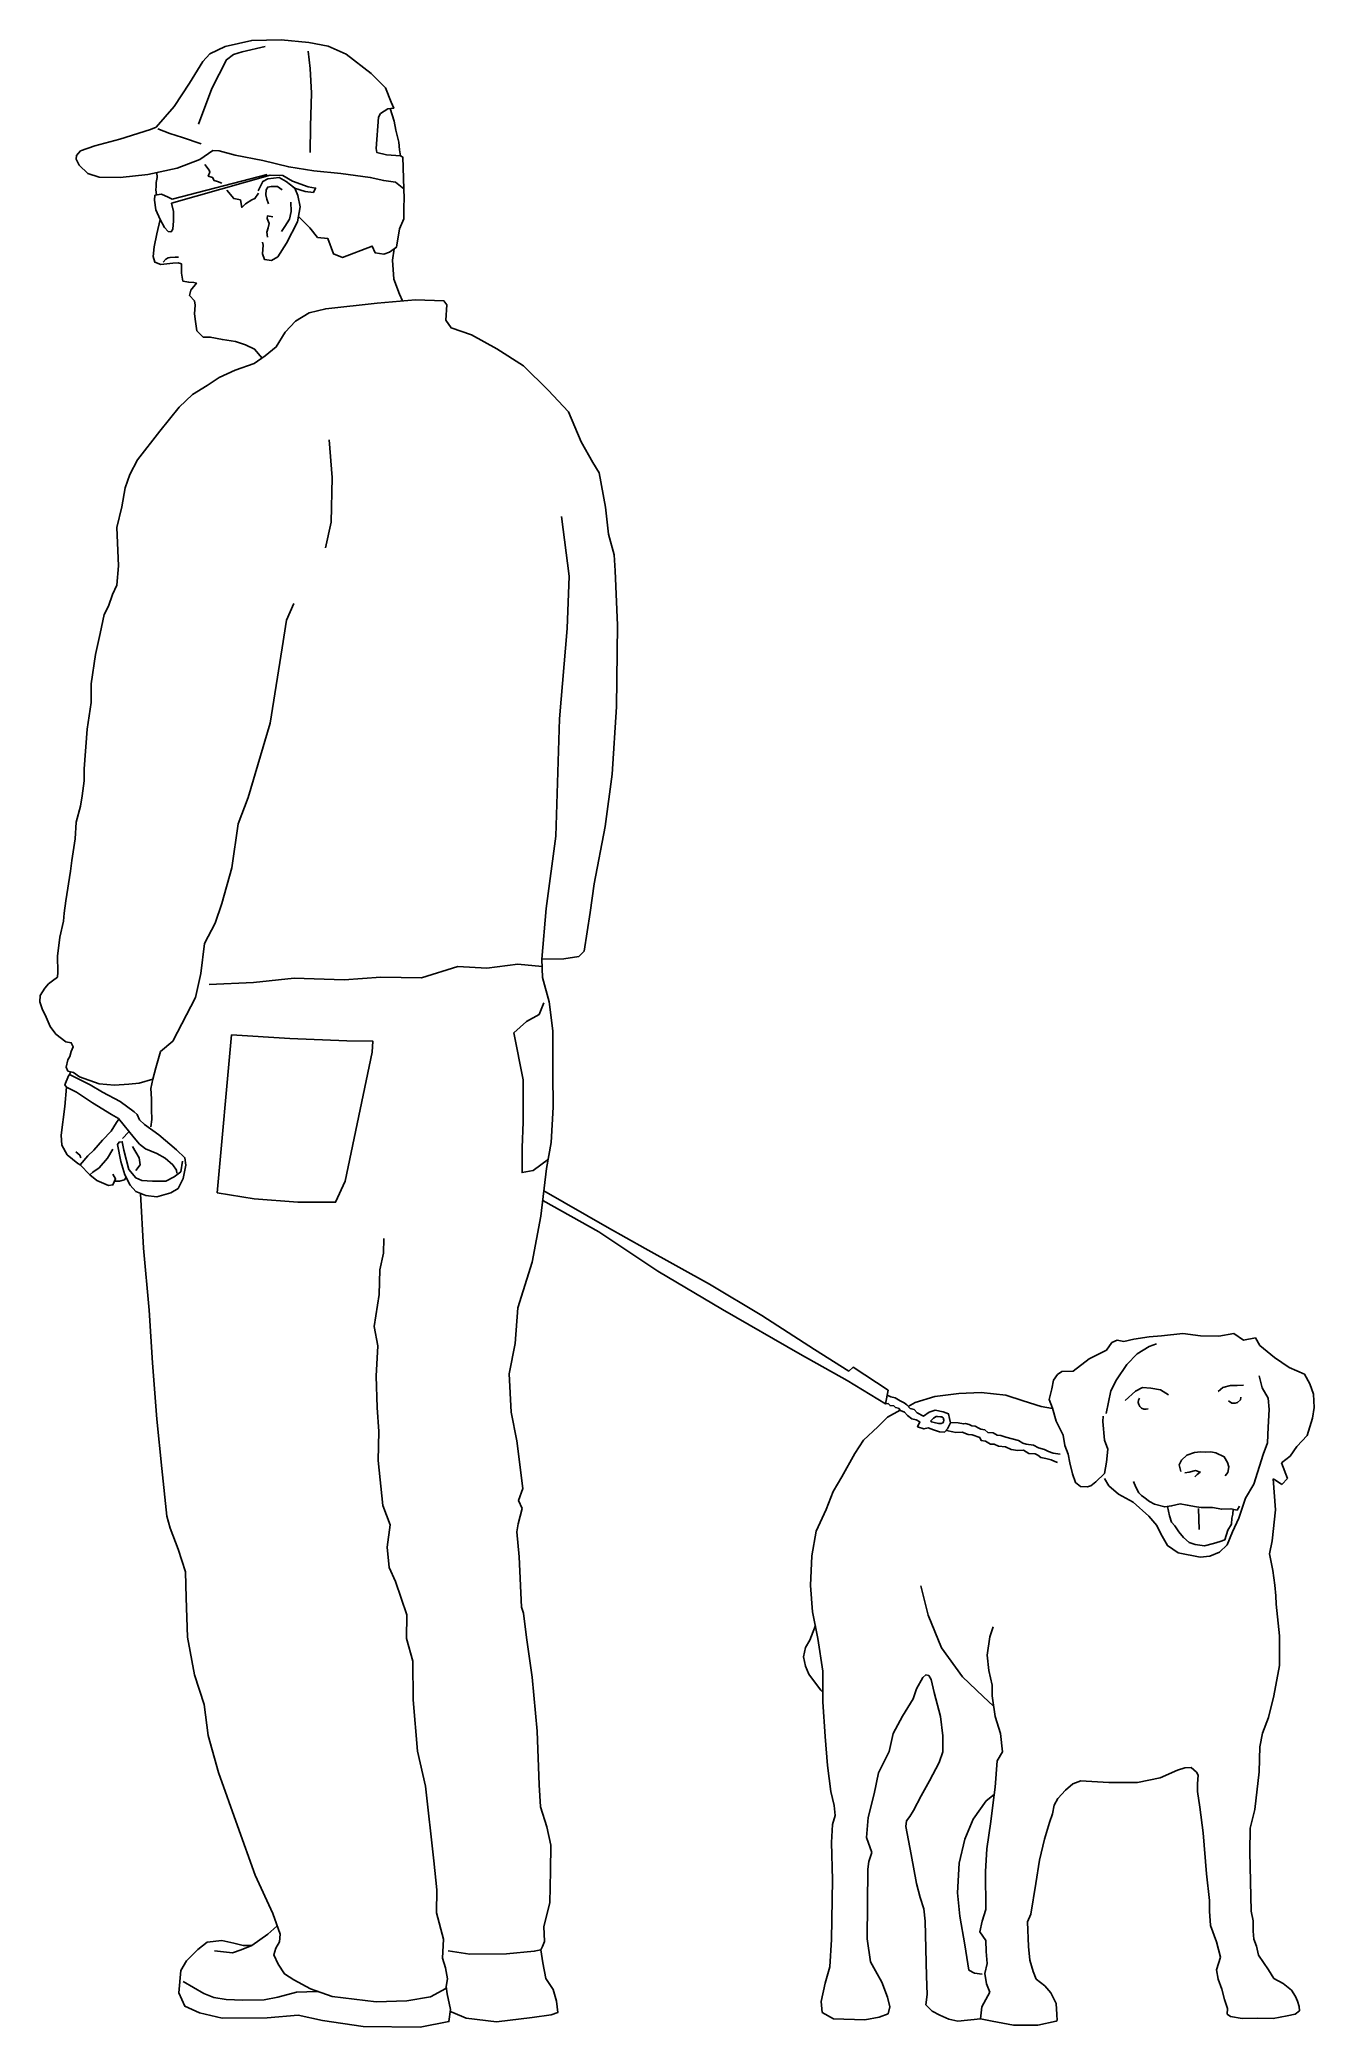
# Model space of a CAD drawing. Header units: metres. Extents: x -336 to 791, y 0 to 1757.
import ezdxf

# ---------------------------------------------------------------- set-up
doc = ezdxf.new("R2010")
doc.units = ezdxf.units.M
doc.layers.add('ceco.net 118', color=7, linetype='Continuous')

msp = doc.modelspace()

# ---------------------------------------------------------------- linework, layer by layer
at = {"layer": 'ceco.net 118'}
for p, q in [((-166.7, 877.6), (-179.4, 737.7)), ((-300.7, 762.6), (-292.3, 753.8)), ((599.6, 594.7), (607.2, 598.7)), ((607.2, 598.7), (611.9, 605.5)), ((611.9, 605.5), (616.7, 607.5)), ((616.7, 607.5), (622.5, 606.3)), ((622.5, 606.3), (631.5, 608.3)), ((631.5, 608.3), (645.1, 610.5)), ((645.1, 610.5), (655.9, 611.3)), ((655.9, 611.3), (674.7, 613.5)), ((674.7, 613.5), (690.5, 611.3)), ((690.5, 611.3), (706.8, 611)), ((706.8, 611), (719.8, 613.5)), ((719.8, 613.5), (728.6, 607.5)), ((728.6, 607.5), (739.2, 609.5)), ((739.2, 609.5), (742.9, 602.7)), ((742.9, 602.7), (756, 592.2)), ((567.8, 579.7), (577.8, 580.2)), ((577.8, 580.2), (591.9, 591)), ((591.9, 591), (599.6, 594.7)), ((756, 592.2), (769, 583.2)), ((769, 583.2), (782.6, 577.4)), ((556.5, 555.1), (559, 564.6)), ((559, 564.6), (560.3, 572.1)), ((560.3, 572.1), (563.8, 577.2)), ((563.8, 577.2), (567.8, 579.7)), ((782.6, 577.4), (787.1, 568.9)), ((787.1, 568.9), (790.4, 559.8)), ((424.8, 545.5), (413.4, 539.4)), ((559.5, 547.3), (556.5, 555.1)), ((562.8, 536), (559.5, 547.3)), ((791.1, 548.1), (789.6, 538.5)), ((790.4, 559.8), (791.1, 548.1)), ((404.9, 530.9), (392.4, 519)), ((413.4, 539.4), (404.9, 530.9)), ((569, 523.5), (562.8, 536)), ((789.6, 538.5), (784.8, 523.2)), ((392.4, 519), (384.6, 507.4)), ((570.5, 514.4), (569, 523.5)), ((573.3, 506.7), (570.5, 514.4)), ((775.8, 513.4), (769.8, 504.9)), ((784.8, 523.2), (775.8, 513.4)), ((384.6, 507.4), (373.1, 486.8)), ((574.8, 499.1), (573.3, 506.7)), ((577.3, 489.3), (574.8, 499.1)), ((769.8, 504.9), (762, 499.1)), ((762, 499.1), (767.5, 485.1)), ((373.1, 486.8), (365.5, 473.7)), ((757.7, 483.1), (754.7, 484.8)), ((754.7, 484.8), (756.8, 457.6)), ((762.3, 479.8), (757.7, 483.1)), ((767.5, 485.1), (762.3, 479.8)), ((359.2, 457.8), (350.3, 438.5)), ((365.5, 473.7), (359.2, 457.8)), ((756.8, 457.6), (753.8, 430)), ((350.3, 438.5), (346.7, 416.9)), ((753.8, 430), (751.5, 418.5)), ((346.7, 416.9), (345.4, 390.5)), ((751.5, 418.5), (754.5, 403.9)), ((345.4, 390.5), (347.3, 367.4)), ((754.5, 403.9), (756.3, 390.9)), ((756.3, 390.9), (757, 381.4)), ((757, 381.4), (757.3, 374.1)), ((757.3, 374.1), (760.3, 346.1)), ((347.3, 367.4), (352, 343.6)), ((504.1, 345.1), (506.9, 354)), ((352, 343.6), (356.3, 314.9)), ((501.8, 328.9), (504.1, 345.1)), ((760.3, 346.1), (760.3, 319.8)), ((503.1, 315.5), (501.8, 328.9)), ((760.3, 319.8), (755.3, 292.9)), ((356.3, 314.9), (356.3, 287.8)), ((436.3, 290.5), (439.1, 299.1)), ((439.1, 299.1), (444.7, 309.1)), ((444.7, 309.1), (447.4, 311.6)), ((447.4, 311.6), (450, 311)), ((450, 311), (452.3, 307.6)), ((452.3, 307.6), (454.7, 295.9)), ((506.1, 302.6), (503.1, 315.5)), ((506.1, 293.1), (506.1, 302.6)), ((356.3, 287.8), (358.5, 257.1)), ((426.8, 275), (436.3, 290.5)), ((454.7, 295.9), (460.4, 274.9)), ((508.7, 274.7), (506.1, 293.1)), ((755.3, 292.9), (750.5, 273.8)), ((418.6, 259.7), (426.8, 275)), ((460.4, 274.9), (462.6, 257.7)), ((513.4, 259.6), (508.7, 274.7)), ((750.5, 273.8), (745.3, 260)), ((358.5, 257.1), (360.4, 231.3)), ((414.9, 243.9), (418.6, 259.7)), ((462.6, 257.7), (462.4, 243.4)), ((515.2, 243.4), (513.4, 259.6)), ((743, 247.8), (742.3, 225.7)), ((745.3, 260), (743, 247.8)), ((360.4, 231.3), (363.3, 208.5)), ((405.5, 224.9), (414.9, 243.9)), ((459.2, 234), (450.6, 218)), ((462.4, 243.4), (459.2, 234)), ((508.9, 212.3), (510.5, 235.5)), ((510.5, 235.5), (515.2, 243.4)), ((676.5, 229.5), (670.2, 227.3)), ((682.3, 229.7), (676.5, 229.5)), ((686.8, 225.4), (682.3, 229.7)), ((401.7, 206.3), (405.5, 224.9)), ((450.6, 218), (443.2, 204.6)), ((506.9, 198.8), (508.9, 212.3)), ((577.6, 215.3), (570.9, 209.7)), ((584.7, 217.8), (577.6, 215.3)), ((589.3, 217.6), (584.7, 217.8)), ((609.3, 216.5), (589.3, 217.6)), ((634.8, 216.5), (609.3, 216.5)), ((654.8, 220.6), (634.8, 216.5)), ((670.2, 227.3), (654.8, 220.6)), ((688.4, 222.8), (686.8, 225.4)), ((687.8, 215.1), (688.4, 222.8)), ((687.8, 208.3), (687.8, 215.1)), ((742.3, 225.7), (738.5, 192.4)), ((363.3, 208.5), (366.3, 196.2)), ((366.3, 196.2), (367.1, 187.3)), ((396.3, 185.4), (401.7, 206.3)), ((443.2, 204.6), (436.4, 191.5)), ((489.2, 184.1), (500.7, 200.3)), ((500.7, 200.3), (508, 205.9)), ((504.9, 181.8), (506.9, 198.8)), ((561, 196.4), (559.6, 188.7)), ((564.3, 202.4), (561, 196.4)), ((570.9, 209.7), (564.3, 202.4)), ((689.8, 194.7), (687.8, 208.3)), ((692.9, 171.8), (689.8, 194.7)), ((365, 179.3), (363.9, 163.5)), ((367.1, 187.3), (365, 179.3)), ((395, 167.7), (396.3, 185.4)), ((430.4, 182.4), (429.9, 177.5)), ((429.9, 177.5), (434.6, 152.8)), ((433.2, 186.4), (430.4, 182.4)), ((436.4, 191.5), (433.2, 186.4)), ((481.9, 166.2), (489.2, 184.1)), ((501.4, 157.7), (504.9, 181.8)), ((557, 181), (552.3, 166.4)), ((559.6, 188.7), (557, 181)), ((734.5, 175.9), (734, 155)), ((738.5, 192.4), (734.5, 175.9)), ((363.9, 163.5), (365, 130.4)), ((399.8, 154.5), (395, 167.7)), ((477, 145), (481.9, 166.2)), ((552.3, 166.4), (548.1, 147.6)), ((695.7, 135.6), (692.9, 171.8)), ((396.1, 139.8), (397.1, 146.5)), ((397.1, 146.5), (399.8, 154.5)), ((434.6, 152.8), (439.1, 127.2)), ((475.5, 118.8), (477, 145)), ((500.2, 137.7), (501.4, 157.7)), ((548.1, 147.6), (544.8, 127.2)), ((734, 155), (735.4, 102.6)), ((365, 130.4), (363.9, 77.5)), ((395.5, 78.3), (396.1, 139.8)), ((439.1, 127.2), (442.5, 114.6)), ((500.5, 104.1), (500.2, 137.7)), ((544.8, 127.2), (540.4, 100)), ((698.4, 112.2), (695.7, 135.6)), ((442.5, 114.6), (445.7, 104.6)), ((477.5, 98.3), (475.5, 118.8)), ((698.4, 102.6), (698.4, 112.2)), ((445.7, 104.6), (447, 93.9)), ((447, 93.9), (448.1, 45.2)), ((482.1, 72.9), (477.5, 98.3)), ((495.1, 84.4), (497.3, 93.7)), ((497.3, 93.7), (500.5, 104.1)), ((540.4, 100), (537.4, 93.3)), ((537.4, 93.3), (538.2, 71.4)), ((699.3, 90.1), (698.4, 102.6)), ((704.7, 75.4), (699.3, 90.1)), ((735.4, 102.6), (737, 94.2)), ((737, 94.2), (737, 85.1)), ((363.9, 77.5), (362.5, 53.4)), ((398.5, 57.9), (395.5, 78.3)), ((485.6, 50.4), (482.1, 72.9)), ((500.6, 76.7), (495.1, 84.4)), ((500.8, 67), (500.6, 76.7)), ((538.2, 71.4), (539.6, 59.3)), ((708.1, 62), (704.7, 75.4)), ((737, 85.1), (737.6, 77.9)), ((737.6, 77.9), (740, 71.6)), ((740, 71.6), (741.9, 63.8)), ((362.5, 53.4), (358.5, 38.9)), ((402.8, 49.9), (398.5, 57.9)), ((499.8, 47.6), (501.6, 56.5)), ((501.6, 56.5), (500.8, 67)), ((539.6, 59.3), (542.4, 49.4)), ((704.6, 50.8), (708.1, 62)), ((741.9, 63.8), (750.5, 50.7)), ((358.5, 38.9), (355, 22.8)), ((408.4, 40), (402.8, 49.9)), ((413.5, 26.5), (408.4, 40)), ((448.1, 45.2), (448.7, 29.1)), ((490.5, 47.9), (485.6, 50.4)), ((497.3, 47), (490.5, 47.9)), ((501.2, 38.5), (499.8, 47.6)), ((504.2, 31), (501.2, 38.5)), ((542.4, 49.4), (545.1, 42.5)), ((545.1, 42.5), (552.6, 36.6)), ((552.6, 36.6), (558, 30.4)), ((706.2, 42.6), (704.6, 50.8)), ((709.3, 33.7), (706.2, 42.6)), ((750.5, 50.7), (755.2, 43)), ((755.2, 43), (763.7, 38.7)), ((763.7, 38.7), (770.9, 32.9)), ((355, 22.8), (355.6, 12.9)), ((415.7, 18), (413.5, 26.5)), ((414, 11.8), (415.7, 18)), ((448.7, 29.1), (447.6, 19.8)), ((447.6, 19.8), (453.1, 14.3)), ((495.9, 7.5), (497.1, 18)), ((497.1, 18), (504.2, 31)), ((558, 30.4), (562.7, 20.9)), ((562.7, 20.9), (563.5, 11.2)), ((711.8, 24.5), (709.3, 33.7)), ((714.4, 16.7), (711.8, 24.5)), ((770.9, 32.9), (774.6, 27.3)), ((774.6, 27.3), (776.3, 23.2)), ((776.3, 23.2), (777.8, 18.3)), ((777.8, 18.3), (777.9, 14.6)), ((355.6, 12.9), (365.8, 7.5)), ((365.8, 7.5), (393.4, 6.7)), ((393.4, 6.7), (406.3, 8.8)), ((406.3, 8.8), (414, 11.8)), ((453.1, 14.3), (459.8, 10.6)), ((459.8, 10.6), (467.8, 7)), ((467.8, 7), (475.8, 5.5)), ((506.2, 5.5), (495.9, 7.5)), ((563.7, 6.1), (562.7, 5.5)), ((563.5, 11.2), (563.7, 6.1)), ((714.1, 11.7), (714.4, 16.7)), ((717.1, 9.5), (714.1, 11.7)), ((727.3, 7.8), (717.1, 9.5)), ((741.2, 7.9), (727.3, 7.8)), ((754.8, 7.6), (741.2, 7.9)), ((767, 10.1), (754.8, 7.6)), ((774.3, 11.5), (767, 10.1)), ((777.9, 14.6), (774.3, 11.5))]:
    msp.add_line(p, q, dxfattribs=at)
for points in [[(-304.3, 1651.6), (-304, 1654.9), (-300.4, 1659), (-287.8, 1663.6), (-265.5, 1669.3), (-238.5, 1678), (-233.6, 1680.1), (-217.7, 1698.3), (-203.9, 1718.8), (-192.1, 1738.1), (-185.9, 1745), (-172.3, 1751.4), (-148.9, 1756.8), (-123, 1757.3), (-98.3, 1754.8), (-81.4, 1751.7), (-65.5, 1744.7), (-43.3, 1727.5), (-30.7, 1714.7), (-25.6, 1702.1), (-23.3, 1696.7), (-28.4, 1696.2), (-35.1, 1692.1), (-36.9, 1688.8), (-38.9, 1661.3), (-38.4, 1657.7), (-29.7, 1655.7), (-17.4, 1654.6), (-15.3, 1653.6), (-14.5, 1625.6), (-21.7, 1631.3), (-32.2, 1632.8), (-44.1, 1635.6), (-70, 1639.2), (-93.9, 1641.3), (-116.2, 1644.9), (-139.1, 1650.5), (-163.5, 1655.4), (-177.8, 1659), (-183.3, 1659.5)], [(-137.1, 1751.4), (-157.3, 1746.5), (-165.1, 1744.2), (-171.2, 1739.6), (-184.1, 1714.2), (-196.1, 1682.6)], [(-99.1, 1747.3), (-97.3, 1731.9), (-96.2, 1710.1), (-97, 1680.8), (-97.3, 1657.7)], [(-26.5, 1696.4), (-22.8, 1685.2), (-21.5, 1677.5), (-18.9, 1666.9), (-18.1, 1660), (-17.4, 1654.6)], [(-232.1, 1678.5), (-221.5, 1674.4), (-210.2, 1670.8), (-193.6, 1665.4)], [(-304.3, 1651.6), (-301.7, 1646.4), (-294, 1639.2), (-284, 1635.9), (-265.2, 1635.4), (-240.8, 1638.2), (-214.9, 1643.9), (-194.9, 1651.3), (-183.3, 1659.5)], [(-234.8, 1619.9), (-228.7, 1620.8), (-223, 1618.1), (-219.3, 1616.5), (-135.2, 1638.1)], [(-233.2, 1620.2), (-233.7, 1624.5), (-233.4, 1627.7), (-233.4, 1631.1), (-232.5, 1635.6), (-233, 1639.9)], [(-219.8, 1612.9), (-132.5, 1637.7), (-121.4, 1637.4), (-113, 1632.4), (-99.1, 1627.2), (-92.5, 1626.1), (-94.3, 1622.4), (-101.6, 1623.1), (-111.1, 1626.1), (-112.5, 1627.2)], [(-190.5, 1647), (-186.7, 1642), (-186, 1640.1), (-187.4, 1636.8), (-183.6, 1635.6), (-182.2, 1633), (-179.1, 1632), (-175.3, 1630.4)], [(-143.2, 1623.8), (-139.1, 1632), (-134.6, 1634.3), (-124.6, 1635.4), (-118.4, 1632), (-110.9, 1626.1), (-108, 1619.7), (-106.1, 1609.7), (-108.4, 1596.3), (-118.2, 1577.4), (-125.7, 1565.4), (-131.4, 1562), (-137.5, 1562.9), (-139.3, 1568.1), (-138.9, 1575.6), (-139.3, 1578.4)], [(-219.8, 1612.9), (-218, 1605.6), (-218, 1597.2), (-218.7, 1589.7), (-220.3, 1587.4), (-223, 1587.9), (-226.2, 1591.3), (-229.8, 1598.3), (-233.9, 1607), (-235, 1615.4), (-234.8, 1619.9)], [(-171, 1624.2), (-164.8, 1616.9), (-158.9, 1615.7), (-157.7, 1609), (-154.4, 1612.1), (-148.9, 1615.7), (-146.1, 1616.9), (-142.8, 1621.6)], [(-134.1, 1612.2), (-135.5, 1616.3), (-136.6, 1620.2), (-136.1, 1624.7), (-134.8, 1627), (-131.6, 1627.7), (-126.1, 1627.7), (-122.1, 1624.7)], [(-107.6, 1601), (-97.4, 1591), (-90.7, 1582.5), (-81.5, 1581.5), (-76.7, 1568), (-68.7, 1564.9), (-42.3, 1574.9), (-39.7, 1568.9), (-32.1, 1567.7), (-27.1, 1569.4), (-21, 1573.9), (-18.1, 1590), (-14.5, 1599.1), (-14.5, 1609.3), (-14.1, 1616.9), (-14.5, 1625.6)], [(-130.2, 1600.6), (-135, 1601.5), (-135.2, 1599.3), (-133.6, 1594.9), (-134.3, 1591.1), (-135.7, 1587.2), (-135, 1582.9)], [(-114.3, 1613.6), (-113.9, 1605.4), (-115.5, 1598.6), (-119.6, 1592.2), (-122.7, 1587.9)], [(-229.9, 1598.5), (-233, 1585.8), (-235.3, 1574.2), (-236.2, 1565.8), (-234.8, 1560.6), (-229.4, 1558.5), (-218.7, 1559.7), (-213.9, 1560), (-211.2, 1559.1), (-211, 1551), (-209.8, 1544), (-204.6, 1542.9), (-200.3, 1542.6), (-197.8, 1542.2), (-202.8, 1536), (-204.1, 1531.3), (-199.6, 1526.5), (-198.9, 1522.6), (-199.6, 1515.1), (-198.7, 1508.3), (-197.5, 1499.9), (-191.9, 1494.4), (-185.7, 1494.4), (-174.8, 1492.2), (-163.4, 1490.4), (-154.4, 1487.6), (-146.4, 1483.8), (-139.8, 1475.9)], [(-227.2, 1560.7), (-225, 1563.3), (-222.9, 1564.4), (-221.2, 1564.8), (-216.8, 1565.1), (-213.7, 1565.1)], [(-22.9, 1572.5), (-24.5, 1562.5), (-23.1, 1545.7), (-18.3, 1532.4), (-15.4, 1526.5)], [(-284, 834.1), (-301.3, 840.2), (-306.6, 844.1), (-311.6, 845.5), (-313, 849), (-311.6, 855.5), (-309.8, 858.4), (-308.6, 862.8), (-306.9, 866.9), (-308.6, 870.5), (-313.3, 871.3), (-322.1, 878.1), (-327.4, 884.8), (-330.9, 893), (-334.4, 900.4), (-336.5, 906.8), (-336.2, 912.4), (-332.1, 918.6), (-328.6, 922.7), (-325.1, 925.3), (-320.7, 928.5), (-320.4, 932.9), (-320.7, 947), (-318.6, 963.7), (-315.4, 978.1), (-314.8, 985.1), (-313.3, 996), (-309.2, 1022.3), (-308, 1031.6), (-305.1, 1050.7), (-304.2, 1065.4), (-300.4, 1079.7), (-298.9, 1088.8), (-297.2, 1102), (-297.2, 1112.6), (-294.5, 1147.8), (-291, 1171.2), (-291, 1187.9), (-287.2, 1213.7), (-283.1, 1232.2), (-279.5, 1249.2), (-275.7, 1256.5), (-272.2, 1266.8), (-268.4, 1275), (-266.9, 1292.3), (-268.4, 1326.1), (-264, 1344.2), (-260.8, 1361), (-256.9, 1373), (-249.9, 1385.9), (-230.2, 1411.3), (-213.2, 1432.4), (-201.2, 1443.8), (-188.5, 1451.5), (-177.7, 1458.8), (-163.6, 1465.2), (-146.9, 1471.1), (-136.9, 1477.9), (-127.2, 1485.8), (-119.3, 1498.7), (-110.2, 1508.4), (-98.2, 1516), (-83.5, 1519.5), (-37.9, 1524.3), (-3.9, 1527.5), (21.1, 1526.4), (23.7, 1522.9), (22.8, 1509.4), (27.5, 1502.6), (45.4, 1496.5), (68, 1484.1), (91.5, 1468.9), (113.3, 1447.4), (131.2, 1428.3), (142.4, 1401.9), (152.7, 1383.4), (158.5, 1374.3), (164.1, 1344.1), (166.7, 1320.3), (171.7, 1301.9), (172.6, 1287.8), (174.7, 1239.8), (173.8, 1167.4), (170, 1107.9), (163.8, 1061.6), (153.9, 1011.1), (150.6, 985.6), (145.3, 951.6), (140.4, 946.6), (127.2, 944.6), (107.8, 944.3), (108.4, 928.2), (114.2, 906.8), (117.4, 881), (117.4, 843.2), (117.7, 813.6), (116, 782.3)], [(-80.4, 1403.7), (-77.9, 1370.2), (-78.7, 1330.8), (-83.7, 1308.2)], [(107.8, 944.3), (111.7, 989.3), (120.1, 1053), (123.4, 1157), (130.1, 1236.9), (131.8, 1283), (125.1, 1335.8)], [(-284, 834.1), (-270.2, 832.9), (-257.7, 834), (-248.5, 834.6), (-236.3, 838.4), (-233.7, 848.2), (-229.6, 862.7), (-218.6, 872), (-198.6, 910.5), (-193.9, 931.8), (-190.7, 958.3), (-181.4, 976.3), (-175.4, 993.5), (-166.5, 1025.1), (-161, 1064), (-152.2, 1087.2), (-132.7, 1153.1), (-122, 1219.6), (-118.3, 1244.2), (-111.8, 1259)], [(-186.5, 922.1), (-147.3, 923.9), (-111.3, 927.5), (-67.1, 926.1), (-34.7, 928.4), (1.4, 927.9), (33.4, 937.9), (59.1, 936.5), (86.6, 940.1), (108, 938)], [(109.5, 905.9), (105.5, 895.5), (94.2, 889.2), (83, 879.3), (91.1, 837.8), (91.1, 800.3), (90.2, 777.8), (90.2, 755.7), (100.1, 757.5), (113.6, 767.4)], [(-166.7, 877.6), (-115.1, 874.2), (-64.9, 872.2), (-41.9, 871.9), (-42.5, 862.3), (-66.2, 748.1), (-74.8, 729.4), (-108.1, 729.4), (-146.8, 732.4), (-179.4, 737.7)], [(-310.1, 842.3), (-309, 844.8)], [(-312.8, 831.2), (-314.4, 814), (-317.6, 788.8), (-317, 779.8), (-312.3, 771.4), (-302.8, 763.7), (-300.7, 762.6)], [(-312.9, 831.2), (-314.2, 833.3), (-311, 841.3), (-310.1, 842.3)], [(-312.9, 831.2), (-304.1, 826.9), (-289.7, 817.4), (-273, 806.9), (-266.9, 803.4)], [(-310.1, 842.3), (-291.9, 833.3), (-281.1, 826.9), (-265.4, 818.5), (-253, 809.4)], [(-236.3, 838.4), (-238.1, 830.1), (-237.6, 820.9), (-237.6, 811.4), (-237.2, 802.6), (-238.3, 796)], [(-243.7, 798.1), (-248.1, 802.4), (-250.4, 807), (-253, 809.4)], [(-300.7, 762.6), (-293.8, 770.5), (-288.6, 775.5), (-280.9, 784.3), (-273.4, 792.3), (-268.7, 800), (-266.5, 802.9)], [(-243.7, 798.1), (-231, 789.2), (-215.4, 775.9), (-208.1, 768.8), (-207.2, 762.1), (-209.6, 750.5), (-214.1, 741.7), (-220.5, 737.7), (-232.8, 734.2), (-242.7, 735.3), (-251.4, 739.1), (-256.6, 744.5), (-261.1, 753.6), (-264.8, 765.4), (-267.8, 780.6), (-266.3, 782.6), (-263.5, 783), (-262, 775.5), (-257.7, 758.5), (-251.5, 751), (-246.3, 748.6), (-236.6, 748), (-225, 748.2), (-217.7, 752), (-211.7, 756.4), (-210.2, 765.8)], [(-266.9, 803.4), (-252.9, 786.4), (-248.2, 780.8), (-242.8, 776.8)], [(-263.2, 785.9), (-258, 791.5)], [(-304.5, 774), (-301.1, 771), (-300.2, 768.8)], [(-271.7, 776.3), (-276.5, 768.3), (-283.9, 760), (-289.5, 756.2), (-292.3, 753.8), (-285.9, 748.6), (-275.6, 744.4), (-271.7, 744.8), (-269.4, 750.1), (-271.8, 754.3)], [(-254.4, 778.7), (-248.6, 768.6), (-247.6, 762.6), (-251.4, 757.4)], [(-242.8, 776.8), (-232.9, 772.6), (-225.6, 768.3), (-218.7, 762.4), (-215.4, 757.7), (-215.1, 755.3)], [(90.8, 476.3), (85.7, 518.5), (80.6, 543.8), (78.9, 577.6), (84, 604.7), (86.6, 636), (99.2, 676.6), (106.8, 717.1), (111.9, 759.4), (116, 782.3)], [(-270.2, 748.2), (-265.8, 748), (-261.6, 749.3), (-260.2, 751)], [(109.5, 739.5), (165.5, 707.5), (199.2, 688.6), (256.2, 657.1), (302.4, 629.4), (349.1, 599.4), (379.3, 580.1), (383.1, 583.5), (414.1, 563.3), (411.9, 551.3), (378, 571.9), (336.4, 595), (267.6, 634.5), (210.4, 668.5), (158.3, 703.2), (108.5, 730.9)], [(-247.3, 737.3), (-244.7, 689), (-239.6, 634.1), (-236.7, 587.5), (-233, 537.8), (-228.5, 494.1), (-224, 452), (-221.1, 441.4), (-213.9, 422.6), (-207.6, 402.7), (-206.8, 379.8), (-205.7, 344.8), (-199.6, 311.5), (-190.9, 285.3), (-187.4, 257.9), (-178.4, 225.3), (-161.4, 178.2), (-145.8, 134.6), (-130.4, 100.6), (-123.9, 82.4), (-124.3, 75.4), (-127.6, 69.8), (-129.5, 64), (-125.5, 55.9), (-119.9, 47.2), (-111.7, 41.9), (-96.8, 33.9), (-77.7, 27.2), (-38.8, 22.5), (-11.7, 23.5), (9.3, 27), (22.8, 34.4), (24.4, 42.8), (22.6, 52.4), (19.8, 61.2), (20.7, 77.8), (14.6, 101.1), (14.9, 121.6), (12.3, 147.2), (4.8, 213.2), (-2.3, 244.1), (-6.1, 289.6), (-6.4, 323.6), (-12, 343.7), (-11.6, 364.6), (-21.7, 394.2), (-27.3, 406.5), (-29.2, 424.4), (-26.6, 444.2), (-32.9, 461.3), (-37, 501), (-36.6, 526.8), (-38.1, 548), (-38.9, 575.6), (-37.4, 602.5), (-40.7, 619.6), (-36.3, 648), (-35.5, 669.7), (-32.5, 684.3), (-32.2, 697.4)], [(606.9, 542.7), (611.2, 562.6), (616, 572.4), (625.2, 585.9), (634.3, 595.5), (645.1, 602), (651.6, 604.2)], [(742.3, 576.1), (744.9, 565.5), (750.4, 556.3), (751.1, 546.1), (750.4, 530.7), (749.8, 516.7), (745.8, 506.4), (737.5, 480.3), (730.4, 467.9), (727.2, 459), (724.4, 450), (718.7, 437.9), (714, 426.6), (707.2, 420), (698.7, 416.6), (690.2, 415.7), (670.8, 419.4), (661.2, 425.9), (655.4, 436.2), (651.8, 443.7), (644.8, 452), (631, 464.3), (618, 471.3), (609.5, 478.8), (605.5, 485.2)], [(623.8, 554.2), (633, 562.5), (639.2, 565.6), (646.5, 565), (655.2, 563.6), (662.1, 559.3)], [(706.1, 562.1), (710.2, 565.7), (717, 567.4), (722.8, 567.4), (728.5, 567.8)], [(413.3, 558.9), (416.5, 557.4), (420.2, 556.6), (424.6, 553.8), (428.2, 552.2), (430.7, 550.2), (433.7, 547.2), (437.1, 546.2), (439.8, 543.3), (445.5, 540.4), (450.4, 543.8), (455.6, 545.7), (462.9, 544.2), (467.4, 542.5), (468.4, 538.2), (469.2, 534.3), (466.6, 529), (464.1, 526.2), (459.6, 526.4), (454.1, 528.2), (449.6, 530), (445.7, 529), (440.2, 530.9), (442, 535.4), (438.9, 537.2), (435, 538), (431.2, 540.9), (428.7, 543.9), (424.9, 545.4), (423.2, 547.5), (420.7, 547.9), (419.1, 549.4), (415.9, 549.6), (414.2, 551.5), (411.9, 551.3)], [(431.9, 549), (438.1, 552.3), (455.5, 557.6), (476.6, 560.4), (496.4, 561.3), (518.1, 558.8), (533.6, 554), (549.6, 548.9), (559.6, 547.1)], [(715.1, 553.8), (718.3, 551.8), (721.1, 551.8), (723.2, 552.3), (725.7, 554.8), (726.2, 557.2)], [(451.5, 535.8), (454.2, 538.6), (456.5, 539.9), (457.8, 540.1), (460.5, 539.8), (461.7, 539.6), (463, 538.5), (463.2, 537.7), (463.3, 536.7), (463.1, 535.3), (462.6, 534.4), (460.9, 533.9), (458.8, 533.9), (454.7, 534.8), (452.6, 535.4), (451.5, 535.8)], [(465.6, 527.7), (471.2, 526.6), (474, 525.8), (479.6, 526.1), (484.9, 524.2), (488.4, 523.9), (495.1, 521.4), (496.3, 518.8), (500.2, 518.1), (504.8, 515.6), (508, 515.5), (511.8, 513.9), (517.8, 513.3), (523, 510.9), (528.8, 510.1), (533.9, 510.2), (538.7, 507.2), (544.1, 507.1), (546.4, 505.7), (549.3, 503.8), (553.6, 503), (558.3, 501.7), (561.5, 500.2), (563.9, 499.4)], [(469.1, 534.8), (476.2, 534.4), (480.7, 533.4), (482.5, 533.8), (485.7, 533), (488.2, 531.7), (491, 531.4), (494.4, 529.8), (496.1, 528.7), (499.7, 528.2), (502.2, 526), (507.1, 525.6), (510.5, 523.6), (513.9, 523.3), (518.3, 521.6), (523.7, 520.3), (529.5, 518.9), (533.4, 516.5), (536.3, 515.5), (542.6, 514.6), (547.1, 512.4), (552.4, 510.8), (555.9, 509.1), (560, 507.6), (566.3, 506.8)], [(577.3, 489.3), (579.9, 481.6), (584.2, 478.2), (590.3, 477.7), (593.5, 478.8), (598, 482.2), (605.5, 489.6), (607.2, 499.5), (608.4, 511), (605.5, 519.1), (604, 535.5), (604.2, 540.4)], [(673, 491.5), (671.6, 497.2), (673.6, 501.5), (678.4, 505.7), (685.1, 508.1), (690.4, 508.9), (695.3, 508.6), (699.7, 508.7), (704, 507.9), (711.5, 504.3), (714.3, 499.3), (715.4, 495.4), (714.5, 490.4), (712.3, 487.6)], [(676.7, 490.1), (680.5, 490.9), (685.9, 492.2), (690.3, 490.8), (687.5, 488.6), (685.3, 486.7)], [(90.8, 476.3), (87.1, 465.7), (90.2, 458.7), (86.9, 445.2), (85.6, 437.9), (87.6, 415.9), (89.7, 371.5), (91.5, 366), (94.1, 344.7), (99.1, 309.4), (103.5, 261.7), (105.3, 214.2), (106.4, 195), (112.1, 177.1), (115.7, 161), (115.5, 138.4), (114.7, 110), (109.5, 89.2), (110.2, 75.7), (108.2, 71.3), (106.9, 68.4), (108.7, 57), (111.3, 43.2), (117.8, 33.3), (120.6, 23.2), (121.9, 13.1), (116, 11), (99.1, 8.7), (67.7, 4.8), (40.9, 7.9), (29, 13.1), (26.6, 13.8)], [(631.3, 482.6), (633.3, 477.5), (635.9, 472.6), (638.3, 470.1), (640.3, 468.7), (645.3, 465), (649.8, 462.5), (658.9, 460), (664.8, 460.9), (672.5, 462.7), (678.7, 461.7), (687, 460.2), (691.1, 459.7), (701.2, 459.5), (709.3, 458), (717.3, 458.4), (722.8, 457.2), (725, 460.6)], [(661.4, 460.4), (663, 452.2), (664.8, 446.6), (667.8, 443.4), (671.4, 438.1), (675.3, 433), (680.3, 428.6), (685.8, 426.7), (693.9, 425.8), (701.9, 427.6), (707.8, 429.4), (711.9, 431.1), (714.5, 439.5), (717.8, 444.8), (718.3, 450), (719.2, 453.7), (719.4, 458)], [(688.7, 458.6), (689.2, 440)], [(443, 390.2), (449.6, 364.3), (461.2, 335.5), (479.9, 309.7), (498.2, 292.5), (507.4, 283.8)], [(349.7, 355.2), (347.9, 349.9), (344.9, 342.4), (341.1, 335.7), (339.2, 327.4), (340.9, 319.2), (343.8, 312.1), (348, 306.5), (354.7, 297.9), (356.3, 296.2)], [(-182, 67.7), (-166, 65.7), (-158.2, 68.5), (-148.7, 72.4), (-134.7, 82.2), (-126.7, 89.3)], [(23.1, 36), (24.1, 29.4), (26.9, 15.7), (25.5, 5), (0, 0), (-50.2, 0.8), (-86.3, 6.1), (-107.8, 10.6), (-135.2, 8.4), (-175, 8.1), (-195.1, 12.6), (-208, 18.5), (-213.3, 30.5), (-211.6, 50.1), (-206.6, 58.7), (-196.5, 68.8), (-188.4, 75.2), (-175.5, 76.6), (-164.9, 74.4), (-156.5, 72.4), (-148.7, 72.4)], [(24.9, 67.5), (43.9, 64.7), (76.4, 65), (101, 67.2), (106.9, 68.4)], [(-209.6, 40.5), (-191.2, 29.9), (-182.5, 26.3), (-171.6, 24.6), (-156.8, 23.8), (-137.8, 24.3), (-125.7, 26.6), (-109.2, 31), (-91, 31.6), (-90.1, 31.6)], [(475.8, 5.5), (495.9, 7.5)], [(506.2, 5.5), (525.1, 1.9), (546.5, 1.9), (562.7, 5.5)]]:
    msp.add_lwpolyline(points, dxfattribs=at)
msp.add_arc((641.9, 552.9), 6.51, 148.2601, 290.4349, dxfattribs=at)

doc.saveas('drawing.dxf')
